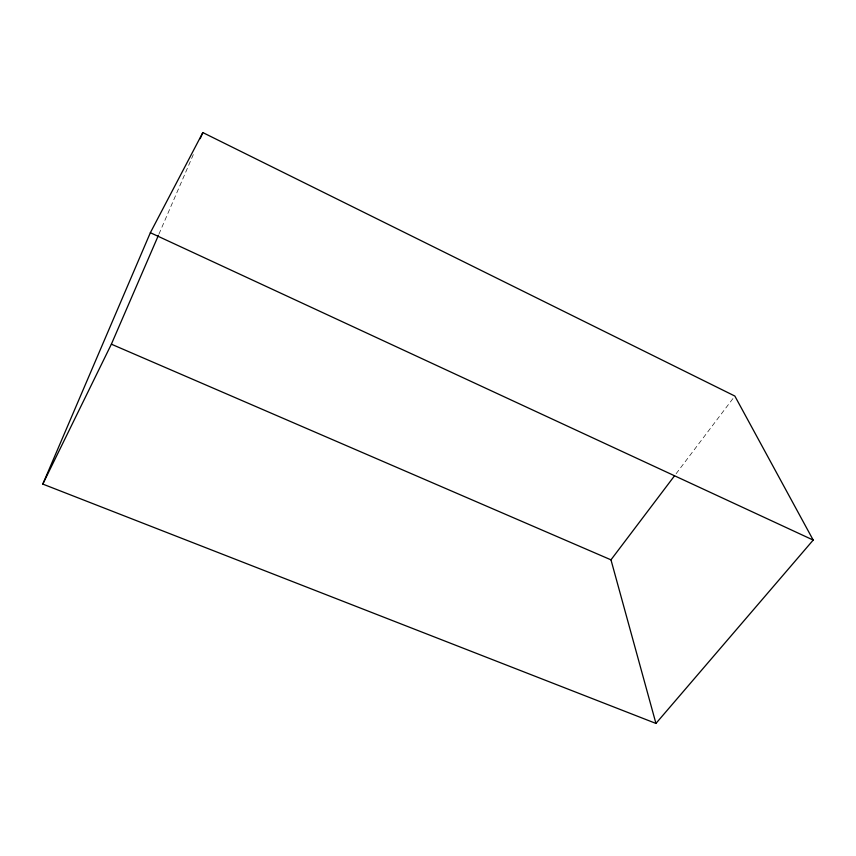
<?xml version="1.0" encoding="UTF-8"?>
<svg xmlns="http://www.w3.org/2000/svg" width="856" height="856" viewBox="0 0 856 856"><rect width="100%" height="100%" fill="white"/><g stroke="black" fill="none" stroke-linecap="round" stroke-linejoin="round"><path stroke-width="0.64" stroke-dasharray="4.28 3.21" d="M158.949 234.095L193.306 154.583M676.122 473.689L734.041 397.12"/><path stroke-width="1.28" d="M42.8 484.089L150.356 232.704L202.829 132.573L734.844 396.05L813.2 540.072L655.942 723.427L42.8 484.089L111.376 344.187L158.424 235.325M200.186 138.683L202.829 132.573M655.942 723.427L610.97 559.835L674.517 475.818M111.376 344.187L610.97 559.835M150.356 232.704L813.2 540.072"/></g></svg>
